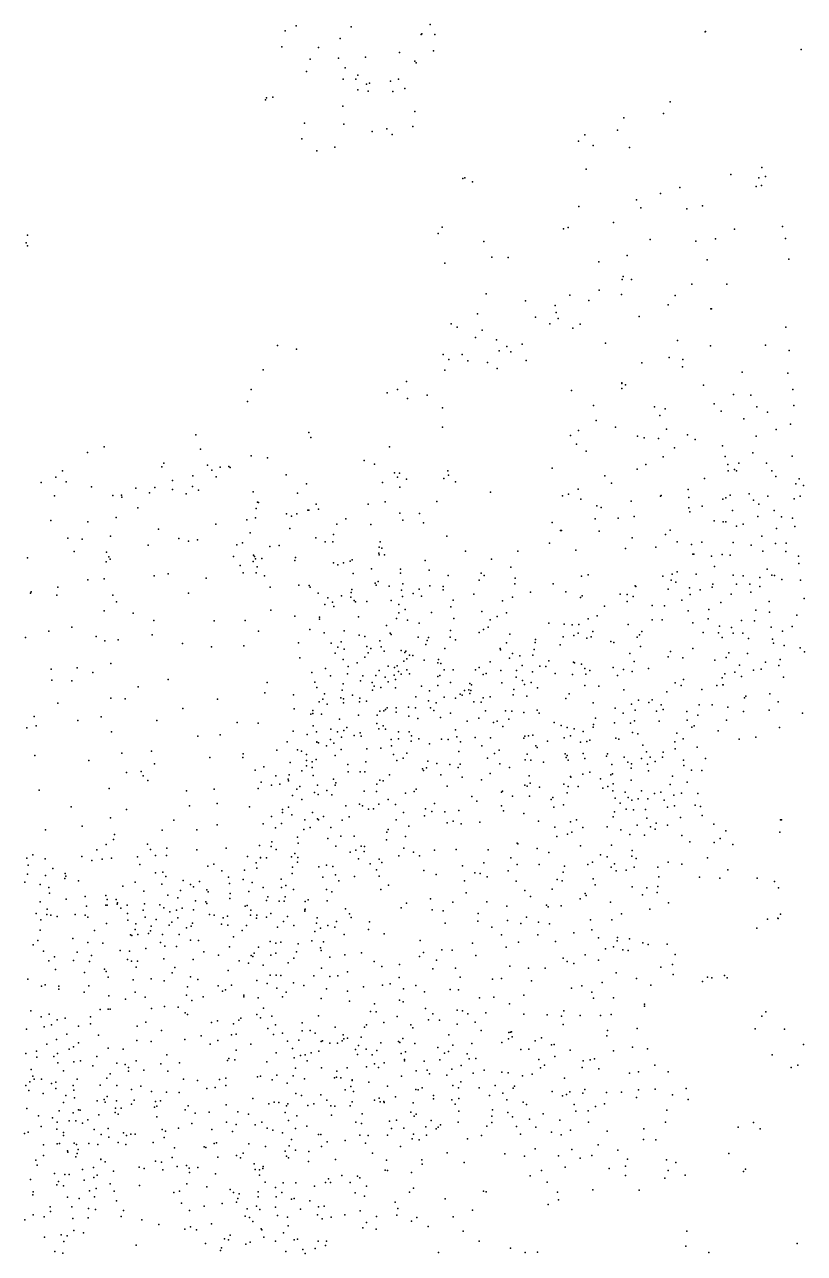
# Model space of a CAD drawing. Header units: millimetres. Extents: x -60275265 to 22802890, y -38578442 to 24337084.
# Drawn here: x 11843622 to 13804622, y 13787696 to 16874696 of the extents above; entities that cross this region are included whole.
import ezdxf

# ---------------------------------------------------------------- set-up
doc = ezdxf.new("R2010")
doc.units = ezdxf.units.MM
doc.header["$MEASUREMENT"] = 0
doc.layers.add('particles', color=7, linetype='Continuous', true_color=0x000000)

msp = doc.modelspace()

# ---------------------------------------------------------------- linework, layer by layer
at = {"layer": 'particles', "color": 93, "true_color": 0x67d435}
for p in [(12498622, 16858696), (12526622, 16871696), (12664622, 16868696), (12863622, 16874696), (13554622, 16856696), (13555622, 16857696), (12637622, 16839696), (12840622, 16849696), (12842622, 16851696), (12875622, 16849696), (12490622, 16818696), (12582622, 16816696), (12786622, 16804696), (12871622, 16808696), (13796622, 16811696), (12561622, 16787696), (12632622, 16790696), (12649622, 16765696), (12700622, 16792696), (12824622, 16782696), (12828622, 16778696), (12552622, 16756696), (12644622, 16737696), (12676622, 16737696), (12681622, 16747696), (12763622, 16732696), (12783622, 16737696), (12681622, 16710696), (12703622, 16724696), (12707622, 16707696), (12710622, 16727696), (12769622, 16706696), (12799622, 16713696), (12449622, 16685696), (12451622, 16690696), (12467622, 16692696), (13466622, 16680696), (12643622, 16669696), (12824622, 16656696), (13350622, 16640696), (13450622, 16651696), (12547622, 16626696), (12646622, 16624696), (12754622, 16612696), (12819622, 16618696), (13334622, 16609696), (12540622, 16587696), (12717622, 16605696), (12767622, 16598696), (13236622, 16581696), (13252622, 16597696), (12578622, 16557696), (12623622, 16566696), (13273622, 16570696), (13364622, 16565696), (13697622, 16515696), (12945622, 16487696), (12950622, 16489696), (13255622, 16511696), (13619622, 16497696), (13689622, 16489696), (13706622, 16492696), (12969622, 16479696), (13491622, 16465696), (13683622, 16467696), (13696622, 16470696), (13382622, 16434696), (13442622, 16450696), (13237622, 16417696), (13393622, 16414696), (13508622, 16411696), (13548622, 16419696), (12893622, 16365696), (13198622, 16361696), (13210622, 16364696), (13324622, 16377696), (13749622, 16367696), (11850622, 16345696), (12883622, 16349696), (13416622, 16334696), (13531622, 16330696), (13580622, 16336696), (13628622, 16360696), (13756622, 16337696), (11847622, 16326696), (11850622, 16318696), (12998622, 16329696), (12900622, 16275696), (13018622, 16290696), (13059622, 16289696), (13287622, 16278696), (13358622, 16294696), (13559622, 16283696), (13765622, 16285696), (13348622, 16241696), (13288622, 16207696), (13346622, 16234696), (13369622, 16234696), (13521622, 16222696), (13609622, 16222696), (13004622, 16198696), (13103622, 16180696), (13214622, 16194696), (13262622, 16181696), (13344622, 16196696), (13479622, 16193696), (12982622, 16147696), (13177622, 16168696), (13180622, 16151696), (13461622, 16170696), (13569622, 16160696), (13570622, 16160696), (12916622, 16122696), (12931622, 16114696), (13128622, 16139696), (13164622, 16122696), (13185622, 16136696), (13240622, 16121696), (13388622, 16141696), (13757622, 16114696), (12977622, 16088696), (12994622, 16106696), (13222622, 16111696), (12479622, 16068696), (12527622, 16059696), (13030622, 16082696), (13036622, 16054696), (13056622, 16065696), (13066622, 16052696), (13094622, 16071696), (13304622, 16074696), (13485622, 16080696), (13568622, 16067696), (13706622, 16069696), (13766622, 16055696), (12896622, 16045696), (12910622, 16033696), (12943622, 16045696), (12958622, 16029696), (13007622, 16025696), (13104622, 16030696), (13395622, 16024696), (13464622, 16038696), (13498622, 16033696), (12443622, 16007696), (12900622, 16006696), (13031622, 16010696), (13497622, 16014696), (13647622, 16001696), (13762622, 15998696), (12803622, 15977696), (13345622, 15974696), (13345622, 15972696), (13345622, 15960696), (13354622, 15969696), (13550622, 15968696), (12413622, 15957696), (12755622, 15949696), (12781622, 15957696), (12806622, 15935696), (12855622, 15943696), (13218622, 15955696), (13626622, 15945696), (13669622, 15943696), (13775622, 15957696), (12404622, 15927696), (12894622, 15911696), (13274622, 15917696), (13427622, 15914696), (13454622, 15909696), (13577622, 15921696), (13595622, 15903696), (13684622, 15914696), (13711622, 15900696), (13777622, 15917696), (13280622, 15879696), (13440622, 15892696), (13652622, 15884696), (13769622, 15870696), (12274622, 15843696), (12558622, 15849696), (12563622, 15837696), (12894622, 15863696), (13216622, 15842696), (13236622, 15854696), (13329622, 15863696), (13384622, 15840696), (13401622, 15836696), (13457622, 15858696), (13510622, 15843696), (13683622, 15840696), (13733622, 15857696), (12043622, 15813696), (12285622, 15807696), (12761622, 15813696), (13231622, 15820696), (13437622, 15834696), (13477622, 15811696), (13529622, 15832696), (13598622, 15816696), (12001622, 15799696), (12413622, 15791696), (12454622, 15786696), (12697622, 15779696), (13255622, 15802696), (13449622, 15788696), (13605622, 15789696), (13674622, 15798696), (13773622, 15790696), (11938622, 15753696), (12188622, 15763696), (12193622, 15772696), (12303622, 15767696), (12314622, 15755696), (12335622, 15762696), (12357622, 15764696), (12360622, 15761696), (12723622, 15770696), (12773622, 15748696), (12786622, 15747696), (12907622, 15753696), (13170622, 15760696), (13383622, 15757696), (13405622, 15769696), (13611622, 15769696), (13612622, 15753696), (13628622, 15756696), (13633622, 15753696), (13639622, 15772696), (13709622, 15772696), (13722622, 15753696), (11885622, 15724696), (11922622, 15737696), (11948622, 15725696), (12011622, 15713696), (12215622, 15729696), (12265622, 15714696), (12266622, 15740696), (12325622, 15738696), (12501622, 15743696), (12552622, 15720696), (12743622, 15724696), (12781622, 15737696), (12803622, 15732696), (12897622, 15734696), (12909622, 15742696), (12927622, 15725696), (13302622, 15740696), (13319622, 15722696), (13553622, 15734696), (13732622, 15739696), (13782622, 15720696), (13791622, 15733696), (13802622, 15716696), (11918622, 15690696), (12065622, 15691696), (12087622, 15692696), (12088622, 15687696), (12123622, 15709696), (12157622, 15698696), (12171622, 15711696), (12215622, 15706696), (12249622, 15695696), (12280622, 15704696), (12418622, 15700696), (12529622, 15697696), (12787622, 15712696), (13015622, 15699696), (13196622, 15690696), (13211622, 15694696), (13235622, 15707696), (13242622, 15682696), (13442622, 15689696), (13444622, 15691696), (13512622, 15706696), (13513622, 15686696), (13599622, 15682696), (13606622, 15685696), (13617622, 15692696), (13665622, 15695696), (13712622, 15689696), (13778622, 15683696), (13793622, 15689696), (12128622, 15660696), (12425622, 15658696), (12429622, 15674696), (12431622, 15673696), (12555622, 15654696), (12558622, 15654696), (12576622, 15669696), (12582622, 15657696), (12707622, 15669696), (12750622, 15675696), (12880622, 15676696), (13282622, 15665696), (13293622, 15661696), (13368622, 15677696), (13513622, 15660696), (13547622, 15664696), (13623622, 15653696), (13676622, 15679696), (13689622, 15669696), (13728622, 15653696), (11909622, 15628696), (12002622, 15625696), (12073622, 15636696), (12402622, 15630696), (12424622, 15635696), (12502622, 15645696), (12514622, 15639696), (12528622, 15645696), (12651622, 15632696), (12787622, 15647696), (12794622, 15629696), (12836622, 15646696), (12846622, 15622696), (13170622, 15623696), (13278622, 15632696), (13336622, 15634696), (13376622, 15638696), (13516622, 15650696), (13577622, 15627696), (13600622, 15625696), (13606622, 15625696), (13687622, 15638696), (13746622, 15637696), (13774622, 15634696), (12059622, 15589696), (12180622, 15606696), (12324622, 15619696), (12410622, 15597696), (12510622, 15608696), (12620622, 15593696), (12628622, 15619696), (12714622, 15618696), (12905622, 15589696), (13191622, 15603696), (13193622, 15603696), (13288622, 15601696), (13455622, 15593696), (13466622, 15604696), (13633622, 15614696), (13650622, 15619696), (13697622, 15589696), (13734622, 15608696), (13780622, 15613696), (11952622, 15584696), (11988622, 15581696), (12154622, 15566696), (12231622, 15583696), (12255622, 15576696), (12278622, 15580696), (12377622, 15567696), (12391622, 15572696), (12460622, 15563696), (12483622, 15565696), (12575622, 15585696), (12599622, 15575696), (12618622, 15575696), (12735622, 15561696), (12737622, 15575696), (12741622, 15559696), (13163622, 15571696), (13354622, 15558696), (13371622, 15585696), (13430622, 15561696), (13484622, 15575696), (13520622, 15568696), (13546622, 15574696), (13625622, 15573696), (13670622, 15566696), (13731622, 15570696), (13758622, 15571696), (11850622, 15534696), (11968622, 15550696), (12049622, 15549696), (12055622, 15537696), (12058622, 15531696), (12368622, 15538696), (12419622, 15541696), (12421622, 15538696), (12424622, 15532696), (12440622, 15533696), (12523622, 15528696), (12524622, 15535696), (12667622, 15529696), (12734622, 15546696), (12735622, 15542696), (12748622, 15542696), (12850622, 15528696), (12952622, 15551696), (13017622, 15531696), (13083622, 15551696), (13229622, 15554696), (13523622, 15544696), (13526622, 15544696), (13570622, 15539696), (13597622, 15543696), (13617622, 15541696), (13699622, 15551696), (13757622, 15550696), (13789622, 15539696), (12048622, 15524696), (12385622, 15515696), (12393622, 15497696), (12418622, 15525696), (12425622, 15497696), (12428622, 15512696), (12620622, 15522696), (12631622, 15517696), (12645622, 15522696), (12662622, 15526696), (12715622, 15507696), (12788622, 15506696), (12860622, 15503696), (13066622, 15511696), (13484622, 15499696), (13578622, 15513696), (13710622, 15506696), (13790622, 15520696), (12002622, 15479696), (12043622, 15482696), (12169622, 15489696), (12204622, 15494696), (12300622, 15483696), (12446622, 15489696), (12533622, 15466696), (12669622, 15495696), (12725622, 15471696), (12727622, 15466696), (12732622, 15475696), (12788622, 15496696), (12794622, 15469696), (12908622, 15490696), (12986622, 15478696), (12991622, 15496696), (12999622, 15490696), (13076622, 15469696), (13077622, 15483696), (13172622, 15469696), (13243622, 15488696), (13260622, 15492696), (13448622, 15488696), (13469622, 15478696), (13471622, 15493696), (13481622, 15473696), (13532622, 15493696), (13574622, 15468696), (13625622, 15491696), (13633622, 15468696), (13650622, 15489696), (13667622, 15468696), (13692622, 15485696), (13722622, 15491696), (13729622, 15490696), (13747622, 15480696), (13794622, 15478696), (11858622, 15446696), (11860622, 15449696), (11924622, 15441696), (11927622, 15461696), (12065622, 15441696), (12255622, 15446696), (12461622, 15461696), (12559622, 15465696), (12561622, 15461696), (12581622, 15446696), (12640622, 15439696), (12663622, 15436696), (12664622, 15447696), (12666622, 15455696), (12760622, 15463696), (12791622, 15453696), (12793622, 15437696), (12820622, 15445696), (12835622, 15456696), (12841622, 15438696), (12862622, 15464696), (12896622, 15462696), (12896622, 15454696), (12973622, 15443696), (13070622, 15436696), (13115622, 15448696), (13204622, 15449696), (13241622, 15435696), (13245622, 15439696), (13341622, 15443696), (13358622, 15442696), (13373622, 15437696), (13378622, 15464696), (13380622, 15462696), (13461622, 15456696), (13515622, 15459696), (13517622, 15442696), (13542622, 15454696), (13572622, 15461696), (13620622, 15443696), (13669622, 15448696), (13692622, 15462696), (12074622, 15424696), (12598622, 15417696), (12606622, 15434696), (12617622, 15423696), (12621622, 15412696), (12672622, 15427696), (12675622, 15424696), (12704622, 15425696), (12765622, 15427696), (12784622, 15417696), (12800622, 15405696), (12915622, 15411696), (12921622, 15428696), (13045622, 15426696), (13301622, 15413696), (13358622, 15425696), (13421622, 15415696), (13452622, 15414696), (13496622, 15428696), (13564622, 15405696), (13594622, 15422696), (13715622, 15425696), (13803622, 15432696), (12043622, 15401696), (12116622, 15395696), (12168622, 15377696), (12320622, 15376696), (12398622, 15377696), (12462622, 15403696), (12523622, 15388696), (12585622, 15385696), (12585622, 15380696), (12683622, 15386696), (12778622, 15382696), (12784622, 15396696), (12806622, 15378696), (12866622, 15397696), (12922622, 15382696), (12993622, 15400696), (13014622, 15379696), (13031622, 15387696), (13055622, 15396696), (13260622, 15381696), (13283622, 15389696), (13421622, 15379696), (13446622, 15379696), (13512622, 15401696), (13562622, 15381696), (13646622, 15377696), (13678622, 15376696), (13682622, 15403696), (13716622, 15398696), (13785622, 15390696), (11904622, 15350696), (11962622, 15360696), (12431622, 15350696), (12560622, 15354696), (12596622, 15346696), (12647622, 15351696), (12753622, 15364696), (12762622, 15345696), (12765622, 15342696), (12835622, 15370696), (12914622, 15352696), (12986622, 15347696), (12997622, 15354696), (13009622, 15360696), (13063622, 15343696), (13161622, 15370696), (13200622, 15368696), (13220622, 15366696), (13235622, 15345696), (13237622, 15367696), (13272622, 15349696), (13361622, 15367696), (13395622, 15349696), (13523622, 15371696), (13549622, 15347696), (13588622, 15346696), (13590622, 15363696), (13621622, 15359696), (13625622, 15345696), (13649622, 15345696), (13720622, 15360696), (13749622, 15350696), (13773622, 15362696), (11845622, 15334696), (12023622, 15337696), (12045622, 15326696), (12078622, 15328696), (12164622, 15341696), (12240622, 15319696), (12313622, 15311696), (12394622, 15313696), (12532622, 15321696), (12614622, 15320696), (12639622, 15323696), (12684622, 15340696), (12699622, 15337696), (12704622, 15312696), (12736622, 15326696), (12740622, 15311696), (12833622, 15335696), (12852622, 15317696), (12855622, 15327696), (12859622, 15334696), (12913622, 15335696), (12927622, 15328696), (13055622, 15321696), (13127622, 15322696), (13128622, 15329696), (13190622, 15316696), (13197622, 15336696), (13224622, 15339696), (13257622, 15333696), (13268622, 15336696), (13317622, 15324696), (13325622, 15322696), (13383622, 15335696), (13389622, 15341696), (13392622, 15312696), (13597622, 15334696), (13663622, 15332696), (13724622, 15330696), (13726622, 15320696), (13753622, 15314696), (12535622, 15283696), (12624622, 15295696), (12631622, 15310696), (12647622, 15305696), (12699622, 15285696), (12707622, 15296696), (12714622, 15307696), (12747622, 15300696), (12790622, 15302696), (12799622, 15297696), (12802622, 15300696), (12804622, 15281696), (12811622, 15290696), (12819622, 15289696), (12900622, 15307696), (13039622, 15307696), (13040622, 15303696), (13062622, 15282696), (13070622, 15294696), (13088622, 15288696), (13121622, 15290696), (13124622, 15304696), (13365622, 15294696), (13461622, 15286696), (13467622, 15299696), (13498622, 15283696), (13523622, 15307696), (13607622, 15284696), (13614622, 15296696), (13661622, 15294696), (13793622, 15308696), (13804622, 15298696), (11910622, 15255696), (11975622, 15258696), (12060622, 15269696), (12600622, 15256696), (12644622, 15279696), (12657622, 15261696), (12679622, 15271696), (12735622, 15251696), (12757622, 15262696), (12773622, 15259696), (12780622, 15263696), (12797622, 15275696), (12804622, 15253696), (12848622, 15277696), (12882622, 15271696), (12884622, 15279696), (12890622, 15269696), (12898622, 15253696), (12921622, 15253696), (12977622, 15253696), (12986622, 15259696), (13014622, 15273696), (13041622, 15251696), (13080622, 15251696), (13094622, 15264696), (13139622, 15262696), (13154622, 15261696), (13161622, 15276696), (13223622, 15272696), (13226622, 15271696), (13243622, 15267696), (13252622, 15256696), (13264622, 15251696), (13323622, 15259696), (13349622, 15254696), (13376622, 15274696), (13412622, 15256696), (13579622, 15277696), (13641622, 15265696), (13676622, 15252696), (13695622, 15255696), (13706622, 15272696), (13740622, 15264696), (13743622, 15279696), (11912622, 15227696), (11962622, 15225696), (12015622, 15246696), (12204622, 15229696), (12453622, 15221696), (12565622, 15246696), (12573622, 15222696), (12612622, 15238696), (12655622, 15243696), (12688622, 15225696), (12694622, 15238696), (12717622, 15221696), (12726622, 15239696), (12750622, 15235696), (12757622, 15223696), (12772622, 15240696), (12776622, 15229696), (12783622, 15249696), (12790622, 15242696), (12811622, 15243696), (12882622, 15236696), (12887622, 15239696), (12914622, 15221696), (12963622, 15219696), (12996622, 15241696), (13004622, 15244696), (13043622, 15220696), (13043622, 15220696), (13079622, 15235696), (13095622, 15226696), (13117622, 15221696), (13120622, 15248696), (13177622, 15244696), (13221622, 15241696), (13254622, 15242696), (13334622, 15239696), (13371622, 15249696), (13479622, 15220696), (13500622, 15229696), (13597622, 15233696), (13604622, 15243696), (13629622, 15247696), (13646622, 15236696), (13751622, 15235696), (12129622, 15210696), (12447622, 15195696), (12519622, 15190696), (12578622, 15209696), (12597622, 15193696), (12642622, 15202696), (12644622, 15218696), (12668622, 15189696), (12718622, 15202696), (12722622, 15212696), (12739622, 15209696), (12776622, 15208696), (12841622, 15212696), (12861622, 15200696), (12882622, 15214696), (12938622, 15192696), (12943622, 15189696), (12949622, 15201696), (12960622, 15203696), (12963622, 15194696), (12965622, 15201696), (12967622, 15215696), (13072622, 15190696), (13073622, 15204696), (13100622, 15216696), (13133622, 15208696), (13212622, 15193696), (13252622, 15214696), (13287622, 15212696), (13350622, 15203696), (13458622, 15198696), (13494622, 15214696), (13546622, 15204696), (13584622, 15214696), (13599622, 15215696), (13600622, 15215696), (13717622, 15193696), (11927622, 15169696), (12060622, 15182696), (12096622, 15180696), (12328622, 15179696), (12584622, 15173696), (12593622, 15179696), (12604622, 15167696), (12638622, 15183696), (12645622, 15180696), (12645622, 15170696), (12685622, 15173696), (12686622, 15182696), (12703622, 15174696), (12755622, 15158696), (12777622, 15158696), (12808622, 15159696), (12826622, 15158696), (12827622, 15185696), (12859622, 15175696), (12864622, 15158696), (12878622, 15170696), (12898622, 15184696), (12927622, 15182696), (12973622, 15173696), (12991622, 15172696), (12996622, 15183696), (13014622, 15185696), (13106622, 15187696), (13204622, 15181696), (13273622, 15170696), (13328622, 15157696), (13369622, 15167696), (13387622, 15177696), (13413622, 15171696), (13421622, 15178696), (13444622, 15165696), (13539622, 15165696), (13572622, 15165696), (13611622, 15159696), (13653622, 15183696), (13657622, 15187696), (13738622, 15173696), (11867622, 15136696), (11977622, 15126696), (12036622, 15135696), (12176622, 15126696), (12241622, 15156696), (12521622, 15155696), (12563622, 15142696), (12568622, 15151696), (12568622, 15143696), (12590622, 15142696), (12635622, 15129696), (12683622, 15139696), (12730622, 15139696), (12736622, 15149696), (12746622, 15150696), (12751622, 15153696), (12777622, 15147696), (12809622, 15137696), (12832622, 15131696), (12872622, 15151696), (12889622, 15133696), (12914622, 15144696), (12985622, 15132696), (13002622, 15150696), (13052622, 15150696), (13061622, 15129696), (13068622, 15149696), (13098622, 15146696), (13132622, 15152696), (13137622, 15144696), (13279622, 15132696), (13348622, 15144696), (13378622, 15152696), (13432622, 15149696), (13449622, 15153696), (13508622, 15148696), (13509622, 15127696), (13536622, 15139696), (13608622, 15127696), (13651622, 15148696), (13715622, 15152696), (13799622, 15144696), (11849622, 15107696), (11872622, 15112696), (12062622, 15097696), (12378622, 15121696), (12430622, 15119696), (12518622, 15099696), (12569622, 15112696), (12577622, 15097696), (12613622, 15104696), (12630622, 15097696), (12646622, 15101696), (12653622, 15108696), (12687622, 15095696), (12729622, 15118696), (12734622, 15105696), (12745622, 15112696), (12751622, 15104696), (12783622, 15097696), (12810622, 15097696), (12927622, 15102696), (12956622, 15124696), (13022622, 15121696), (13031622, 15124696), (13046622, 15111696), (13175622, 15121696), (13192622, 15113696), (13207622, 15108696), (13225622, 15105696), (13248622, 15098696), (13273622, 15109696), (13274622, 15116696), (13326622, 15120696), (13367622, 15119696), (13372622, 15096696), (13377622, 15125696), (13439622, 15124696), (13521622, 15109696), (13527622, 15112696), (13587622, 15100696), (13741622, 15108696), (12279622, 15086696), (12335622, 15090696), (12503622, 15072696), (12554622, 15091696), (12578622, 15072696), (12578622, 15071696), (12582622, 15070696), (12612622, 15078696), (12621622, 15069696), (12640622, 15084696), (12672622, 15088696), (12689622, 15086696), (12765622, 15078696), (12783622, 15080696), (12815622, 15074696), (12816622, 15087696), (12834622, 15080696), (12861622, 15067696), (12891622, 15079696), (12908622, 15078696), (12930622, 15085696), (12939622, 15072696), (12976622, 15083696), (13015622, 15082696), (13098622, 15081696), (13101622, 15086696), (13110622, 15087696), (13121622, 15089696), (13158622, 15074696), (13200622, 15082696), (13216622, 15087696), (13241622, 15071696), (13257622, 15073696), (13264622, 15076696), (13330622, 15081696), (13337622, 15079696), (13385622, 15092696), (13398622, 15064696), (13478622, 15072696), (13483622, 15094696), (13499622, 15080696), (13640622, 15079696), (13682622, 15084696), (11869622, 15038696), (12088622, 15044696), (12162622, 15049696), (12309622, 15033696), (12392622, 15033696), (12393622, 15042696), (12477622, 15051696), (12529622, 15052696), (12539622, 15049696), (12552622, 15040696), (12602622, 15062696), (12624622, 15038696), (12639622, 15053696), (12704622, 15055696), (12739622, 15056696), (12766622, 15062696), (12771622, 15040696), (12804622, 15044696), (12935622, 15048696), (12993622, 15062696), (13025622, 15043696), (13036622, 15051696), (13107622, 15041696), (13129622, 15062696), (13132622, 15058696), (13202622, 15042696), (13205622, 15033696), (13207622, 15038696), (13248622, 15043696), (13306622, 15036696), (13309622, 15042696), (13351622, 15034696), (13407622, 15047696), (13416622, 15034696), (13447622, 15034696), (13449622, 15046696), (13479622, 15055696), (13534622, 15059696), (12005622, 15025696), (12170622, 15017696), (12445622, 15009696), (12511622, 15020696), (12552622, 15025696), (12552622, 15012696), (12566622, 15022696), (12566622, 15008696), (12576622, 15028696), (12656622, 15015696), (12701622, 15022696), (12779622, 15025696), (12795622, 15031696), (12844622, 15004696), (12854622, 15007696), (12857622, 15024696), (12880622, 15018696), (12912622, 15015696), (12933622, 15008696), (12938622, 15016696), (13007622, 15031696), (13038622, 15017696), (13062622, 15008696), (13102622, 15027696), (13116622, 15026696), (13148622, 15021696), (13210622, 15026696), (13252622, 15030696), (13320622, 15015696), (13360622, 15021696), (13368622, 15006696), (13369622, 15017696), (13394622, 15030696), (13409622, 15016696), (13429622, 15023696), (13500622, 15026696), (13501622, 15013696), (13555622, 15030696), (12099622, 14995696), (12136622, 14998696), (12141622, 14987696), (12153622, 14975696), (12423622, 15001696), (12475622, 14987696), (12506622, 14978696), (12507622, 14974696), (12508622, 14989696), (12540622, 14999696), (12569622, 14988696), (12620622, 14978696), (12657622, 14997696), (12687622, 14997696), (12699622, 14997696), (12736622, 14976696), (12745622, 14974696), (12761622, 14989696), (12846622, 15000696), (12890622, 14989696), (12943622, 14983696), (12992622, 14977696), (13014622, 14993696), (13112622, 14987696), (13216622, 14985696), (13217622, 14983696), (13247622, 14991696), (13264622, 14996696), (13291622, 14979696), (13317622, 14989696), (13321622, 14992696), (13368622, 14976696), (13412622, 14999696), (13472622, 14986696), (13520622, 15001696), (13546622, 15000696), (11880622, 14951696), (12056622, 14955696), (12250622, 14949696), (12320622, 14953696), (12430622, 14955696), (12438622, 14971696), (12464622, 14963696), (12485622, 14966696), (12528622, 14953696), (12535622, 14960696), (12572622, 14945696), (12580622, 14963696), (12603622, 14950696), (12624622, 14963696), (12626622, 14969696), (12697622, 14948696), (12728622, 14947696), (12729622, 14966696), (12801622, 14943696), (12823622, 14947696), (12828622, 14953696), (12906622, 14961696), (13042622, 14946696), (13045622, 14948696), (13101622, 14963696), (13107622, 14961696), (13114622, 14968696), (13138622, 14958696), (13199622, 14966696), (13207622, 14944696), (13210622, 14960696), (13235622, 14960696), (13297622, 14956696), (13310622, 14960696), (13322622, 14949696), (13323622, 14967696), (13353622, 14946696), (13394622, 14949696), (13427622, 14942696), (13443622, 14946696), (13466622, 14965696), (13495622, 14943696), (13509622, 14971696), (13536622, 14942696), (12258622, 14911696), (12327622, 14917696), (12517622, 14937696), (12540622, 14927696), (12581622, 14940696), (12616622, 14939696), (12651622, 14911696), (12685622, 14916696), (12693622, 14911696), (12734622, 14916696), (12757622, 14927696), (12776622, 14915696), (12874622, 14917696), (12968622, 14935696), (12980622, 14923696), (13042622, 14911696), (13070622, 14936696), (13113622, 14936696), (13167622, 14927696), (13171622, 14932696), (13198622, 14914696), (13328622, 14931696), (13341622, 14918696), (13361622, 14932696), (13370622, 14926696), (13386622, 14929696), (13410622, 14929696), (13451622, 14926696), (13476622, 14938696), (13477622, 14911696), (13529622, 14913696), (13543622, 14910696), (11960622, 14909696), (12059622, 14881696), (12099622, 14902696), (12409622, 14909696), (12464622, 14885696), (12492622, 14902696), (12492622, 14895696), (12507622, 14908696), (12515622, 14889696), (12567622, 14895696), (12580622, 14879696), (12595622, 14885696), (12659622, 14884696), (12708622, 14903696), (12720622, 14904696), (12796622, 14895696), (12849622, 14886696), (12851622, 14904696), (12867622, 14897696), (12900622, 14896696), (12935622, 14900696), (13047622, 14899696), (13098622, 14892696), (13174622, 14908696), (13323622, 14884696), (13326622, 14896696), (13356622, 14903696), (13374622, 14901696), (13404622, 14902696), (13408622, 14880696), (13460622, 14908696), (13492622, 14882696), (13547622, 14887696), (11896622, 14851696), (11988622, 14860696), (12189622, 14850696), (12218622, 14875696), (12276622, 14851696), (12327622, 14864696), (12443622, 14866696), (12474622, 14856696), (12489622, 14867696), (12545622, 14852696), (12548622, 14876696), (12561622, 14857696), (12582622, 14876696), (12613622, 14857696), (12642622, 14875696), (12757622, 14852696), (12777622, 14876696), (12809622, 14860696), (12906622, 14869696), (12921622, 14873696), (12941622, 14866696), (12988622, 14870696), (13135622, 14873696), (13176622, 14858696), (13216622, 14871696), (13231622, 14876696), (13247622, 14857696), (13308622, 14859696), (13342622, 14851696), (13383622, 14863696), (13417622, 14859696), (13429622, 14853696), (13431622, 14868696), (13460622, 14863696), (13576622, 14865696), (13606622, 14849696), (13744622, 14876696), (13746622, 14876696), (12067622, 14827696), (12069622, 14839696), (12465622, 14821696), (12529622, 14833696), (12531622, 14818696), (12606622, 14829696), (12638622, 14835696), (12672622, 14835696), (12753622, 14826696), (12754622, 14845696), (12801622, 14834696), (13082622, 14818696), (13181622, 14834696), (13208622, 14840696), (13219622, 14845696), (13365622, 14839696), (13402622, 14838696), (13496622, 14837696), (13516622, 14821696), (13577622, 14819696), (13592622, 14829696), (13742622, 14845696), (11864622, 14788696), (12025622, 14801696), (12048622, 14814696), (12152622, 14815696), (12160622, 14802696), (12172622, 14787696), (12200622, 14787696), (12201622, 14805696), (12276622, 14801696), (12350622, 14805696), (12434622, 14812696), (12463622, 14809696), (12476622, 14802696), (12523622, 14792696), (12626622, 14810696), (12662622, 14795696), (12676622, 14800696), (12689622, 14810696), (12697622, 14797696), (12698622, 14809696), (12797622, 14805696), (12821622, 14795696), (12874622, 14800696), (12928622, 14802696), (13009622, 14801696), (13083622, 14816696), (13132622, 14804696), (13161622, 14794696), (13241622, 14811696), (13291622, 14788696), (13319622, 14813696), (13371622, 14799696), (13624622, 14814696), (11849622, 14780696), (11852622, 14762696), (11895622, 14778696), (11987622, 14784696), (12012622, 14774696), (12038622, 14777696), (12062622, 14780696), (12127622, 14783696), (12133622, 14764696), (12304622, 14760696), (12319622, 14765696), (12404622, 14784696), (12425622, 14768696), (12436622, 14782696), (12436622, 14781696), (12451622, 14781696), (12514622, 14783696), (12517622, 14757696), (12529622, 14770696), (12530622, 14782696), (12583622, 14758696), (12602622, 14762696), (12618622, 14759696), (12683622, 14778696), (12712622, 14766696), (12735622, 14777696), (12741622, 14769696), (12784622, 14786696), (12836622, 14786696), (12944622, 14761696), (12998622, 14768696), (13066622, 14781696), (13082622, 14764696), (13137622, 14764696), (13201622, 14760696), (13259622, 14764696), (13271622, 14770696), (13308622, 14783696), (13318622, 14757696), (13326622, 14766696), (13370622, 14785696), (13376622, 14757696), (13381622, 14779696), (13435622, 14757696), (13461622, 14770696), (13496622, 14765696), (13560622, 14781696), (11850622, 14740696), (11896622, 14736696), (11914622, 14754696), (11944622, 14729696), (11945622, 14741696), (11947622, 14735696), (12172622, 14743696), (12191622, 14745696), (12198622, 14734696), (12339622, 14748696), (12356622, 14732696), (12393622, 14726696), (12396622, 14750696), (12427622, 14755696), (12488622, 14727696), (12516622, 14741696), (12593622, 14732696), (12625622, 14738696), (12673622, 14734696), (12728622, 14751696), (12735622, 14735696), (12847622, 14749696), (12878622, 14739696), (12975622, 14743696), (12989622, 14741696), (13006622, 14733696), (13059622, 14748696), (13182622, 14726696), (13197622, 14745696), (13273622, 14728696), (13331622, 14748696), (13356622, 14750696), (13438622, 14733696), (13540622, 14732696), (13591622, 14730696), (13611622, 14751696), (13685622, 14730696), (11844622, 14720696), (11882622, 14714696), (11904622, 14706696), (11979622, 14723696), (12090622, 14710696), (12121622, 14720696), (12143622, 14697696), (12188622, 14715696), (12235622, 14699696), (12242622, 14724696), (12260622, 14714696), (12268622, 14708696), (12283622, 14721696), (12301622, 14700696), (12305622, 14695696), (12358622, 14716696), (12407622, 14696696), (12415622, 14719696), (12443622, 14706696), (12489622, 14706696), (12500622, 14711696), (12519622, 14701696), (12602622, 14701696), (12616622, 14695696), (12633622, 14723696), (12739622, 14701696), (12758622, 14712696), (12949622, 14723696), (13079622, 14722696), (13101622, 14699696), (13170622, 14702696), (13195622, 14723696), (13278622, 14713696), (13371622, 14708696), (13408622, 14705696), (13434622, 14694696), (13435622, 14709696), (13729622, 14721696), (13739622, 14705696), (11882622, 14670696), (11906622, 14692696), (11948622, 14677696), (11995622, 14684696), (12047622, 14686696), (12051622, 14676696), (12073622, 14676696), (12076622, 14664696), (12077622, 14668696), (12145622, 14665696), (12183622, 14663696), (12203622, 14687696), (12228622, 14680696), (12273622, 14673696), (12299622, 14670696), (12301622, 14666696), (12359622, 14679696), (12360622, 14691696), (12451622, 14674696), (12455622, 14683696), (12483622, 14672696), (12496622, 14672696), (12498622, 14683696), (12549622, 14671696), (12556622, 14675696), (12604622, 14673696), (12803622, 14667696), (12864622, 14678696), (12920622, 14669696), (12953622, 14693696), (13005622, 14670696), (13115622, 14684696), (13240622, 14678696), (13253622, 14691696), (13255622, 14686696), (13316622, 14669696), (13397622, 14688696), (13462622, 14668696), (11872622, 14641696), (11899622, 14638696), (11900622, 14652696), (11909622, 14637696), (11925622, 14633696), (11970622, 14638696), (11995622, 14637696), (11999622, 14659696), (12002622, 14632696), (12047622, 14662696), (12051622, 14662696), (12085622, 14654696), (12101622, 14662696), (12102622, 14641696), (12141622, 14649696), (12146622, 14632696), (12193622, 14655696), (12208622, 14645696), (12225622, 14649696), (12239622, 14654696), (12268622, 14650696), (12308622, 14638696), (12320622, 14637696), (12353622, 14634696), (12398622, 14659696), (12403622, 14661696), (12411622, 14637696), (12412622, 14649696), (12427622, 14637696), (12451622, 14632696), (12462622, 14641696), (12504622, 14633696), (12548622, 14650696), (12548622, 14647696), (12549622, 14652696), (12650622, 14653696), (12660622, 14640696), (12790622, 14655696), (12868622, 14650696), (12896622, 14648696), (12984622, 14641696), (13056622, 14659696), (13105622, 14632696), (13155622, 14662696), (13160622, 14658696), (13192622, 14660696), (13344622, 14640696), (13415622, 14652696), (13744622, 14639696), (11884622, 14625696), (12049622, 14616696), (12103622, 14624696), (12121622, 14601696), (12123622, 14615696), (12161622, 14609696), (12174622, 14626696), (12207622, 14612696), (12213622, 14619696), (12228622, 14630696), (12250622, 14605696), (12262622, 14609696), (12265622, 14617696), (12338622, 14614696), (12342622, 14630696), (12354622, 14612696), (12401622, 14611696), (12426622, 14629696), (12479622, 14607696), (12494622, 14621696), (12520622, 14611696), (12577622, 14617696), (12579622, 14630696), (12587622, 14604696), (12606622, 14611696), (12623622, 14607696), (12627622, 14621696), (12664622, 14631696), (12708622, 14601696), (12710622, 14620696), (12901622, 14617696), (12983622, 14622696), (13018622, 14607696), (13057622, 14623696), (13091622, 14616696), (13135622, 14619696), (13163622, 14615696), (13266622, 14625696), (13320622, 14625696), (13684622, 14604696), (13711622, 14627696), (13737622, 14629696), (13738622, 14628696), (11876622, 14573696), (11882622, 14599696), (11964622, 14578696), (12019622, 14598696), (12109622, 14587696), (12113622, 14586696), (12128622, 14588696), (12155622, 14591696), (12160622, 14597696), (12190622, 14588696), (12232622, 14588696), (12260622, 14574696), (12280622, 14573696), (12368622, 14582696), (12390622, 14598696), (12461622, 14571696), (12565622, 14572696), (12573622, 14596696), (12595622, 14570696), (12647622, 14588696), (12747622, 14590696), (12838622, 14573696), (13042622, 14587696), (13134622, 14587696), (13178622, 14571696), (13224622, 14592696), (13269622, 14600696), (13286622, 14580696), (13333622, 14572696), (13334622, 14581696), (13364622, 14577696), (11865622, 14562696), (11891622, 14546696), (11975622, 14544696), (12002622, 14568696), (12040622, 14566696), (12083622, 14548696), (12107622, 14546696), (12148622, 14553696), (12185622, 14568696), (12196622, 14559696), (12225622, 14558696), (12294622, 14545696), (12358622, 14557696), (12420622, 14541696), (12431622, 14556696), (12475622, 14566696), (12475622, 14541696), (12487622, 14569696), (12527622, 14545696), (12531622, 14565696), (12587622, 14555696), (12589622, 14548696), (12690622, 14542696), (12846622, 14543696), (12892622, 14550696), (12918622, 14549696), (12969622, 14566696), (13054622, 14556696), (13085622, 14569696), (13304622, 14552696), (13324622, 14557696), (13347622, 14550696), (13361622, 14548696), (13398622, 14567696), (13411622, 14563696), (13459622, 14564696), (11904622, 14522696), (11918622, 14532696), (11966622, 14523696), (12006622, 14520696), (12011622, 14535696), (12102622, 14525696), (12112622, 14521696), (12127622, 14521696), (12193622, 14527696), (12267622, 14525696), (12331622, 14536696), (12383622, 14522696), (12406622, 14516696), (12413622, 14535696), (12417622, 14533696), (12443622, 14511696), (12462622, 14536696), (12506622, 14517696), (12520622, 14529696), (12611622, 14531696), (12648622, 14537696), (12722622, 14520696), (12786622, 14513696), (12836622, 14533696), (12879622, 14524696), (12978622, 14535696), (13063622, 14509696), (13197622, 14529696), (13207622, 14520696), (13224622, 14515696), (13253622, 14537696), (13286622, 14524696), (13472622, 14513696), (13479622, 14538696), (11921622, 14500696), (11994622, 14493696), (12044622, 14501696), (12048622, 14495696), (12053622, 14481696), (12124622, 14506696), (12214622, 14492696), (12221622, 14505696), (12260622, 14482696), (12355622, 14498696), (12461622, 14486696), (12476622, 14486696), (12487622, 14485696), (12570622, 14484696), (12590622, 14504696), (12611622, 14483696), (12631622, 14484696), (12655622, 14494696), (12741622, 14508696), (12785622, 14480696), (12870622, 14502696), (12927622, 14504696), (12938622, 14481696), (13042622, 14478696), (13110622, 14504696), (13152622, 14504696), (13331622, 14492696), (13382622, 14478696), (13443622, 14506696), (13474622, 14488696), (13560622, 14481696), (13571622, 14479696), (13603622, 14485696), (13610622, 14479696), (11851622, 14476696), (11886622, 14458696), (11895622, 14462696), (11929622, 14458696), (11929622, 14451696), (12005622, 14459696), (12116622, 14474696), (12161622, 14477696), (12194622, 14472696), (12253622, 14457696), (12279622, 14475696), (12330622, 14459696), (12348622, 14449696), (12363622, 14461696), (12427622, 14473696), (12453622, 14465696), (12477622, 14453696), (12519622, 14467696), (12545622, 14460696), (12602622, 14452696), (12695622, 14457696), (12743622, 14461696), (12762622, 14464696), (12796622, 14452696), (12827622, 14460696), (12913622, 14450696), (12934622, 14449696), (13020622, 14476696), (13118622, 14472696), (13218622, 14453696), (13244622, 14459696), (13295622, 14468696), (13418622, 14461696), (13548622, 14470696), (11993622, 14443696), (12055622, 14434696), (12097622, 14426696), (12121622, 14443696), (12146622, 14431696), (12250622, 14436696), (12264622, 14422696), (12292622, 14432696), (12341622, 14446696), (12394622, 14436696), (12394622, 14432696), (12430622, 14429696), (12492622, 14432696), (12501622, 14443696), (12589622, 14427696), (12655622, 14446696), (12660622, 14421696), (12786622, 14423696), (12795622, 14419696), (12849622, 14444696), (12987622, 14429696), (13023622, 14431696), (13098622, 14436696), (13269622, 14443696), (13274622, 14428696), (13324622, 14429696), (11859622, 14396696), (11905622, 14388696), (12033622, 14400696), (12053622, 14401696), (12058622, 14401696), (12162622, 14402696), (12195622, 14407696), (12229622, 14406696), (12247622, 14391696), (12253622, 14387696), (12427622, 14387696), (12444622, 14403696), (12713622, 14395696), (12723622, 14414696), (12727622, 14394696), (12851622, 14402696), (12870622, 14389696), (12931622, 14398696), (12944622, 14396696), (12958622, 14389696), (13003622, 14391696), (13062622, 14414696), (13098622, 14388696), (13157622, 14386696), (13199622, 14396696), (13240622, 14385696), (13291622, 14385696), (13318622, 14387696), (13402622, 14413696), (13402622, 14408696), (13707622, 14394696), (11885622, 14381696), (11892622, 14356696), (11911622, 14361696), (11925622, 14374696), (11945622, 14378696), (11979622, 14358696), (12009622, 14381696), (12009622, 14364696), (12126622, 14358696), (12148622, 14368696), (12313622, 14367696), (12328622, 14371696), (12368622, 14364696), (12382622, 14373696), (12387622, 14378696), (12436622, 14379696), (12465622, 14383696), (12474622, 14361696), (12541622, 14366696), (12582622, 14384696), (12624622, 14355696), (12698622, 14355696), (12703622, 14361696), (12746622, 14367696), (12780622, 14382696), (12814622, 14361696), (12819622, 14354696), (12859622, 14374696), (12886622, 14373696), (12931622, 14363696), (12976622, 14368696), (13193622, 14383696), (13197622, 14362696), (13697622, 14383696), (11848622, 14350696), (11923622, 14324696), (11949622, 14338696), (12029622, 14335696), (12187622, 14347696), (12246622, 14324696), (12287622, 14334696), (12363622, 14336696), (12375622, 14338696), (12455622, 14352696), (12469622, 14337696), (12492622, 14340696), (12533622, 14323696), (12541622, 14346696), (12561622, 14347696), (12574622, 14340696), (12644622, 14336696), (12646622, 14326696), (12655622, 14328696), (12689622, 14330696), (12794622, 14327696), (12910622, 14336696), (12991622, 14347696), (13060622, 14326696), (13061622, 14342696), (13065622, 14343696), (13067622, 14344696), (13069622, 14331696), (13143622, 14329696), (13307622, 14334696), (13309622, 14347696), (13383622, 14352696), (13680622, 14351696), (13754622, 14350696), (11873622, 14295696), (11899622, 14313696), (11955622, 14300696), (11966622, 14306696), (11979622, 14316696), (12053622, 14303696), (12091622, 14300696), (12125622, 14322696), (12161622, 14319696), (12310622, 14313696), (12329622, 14322696), (12375622, 14298696), (12412622, 14313696), (12504622, 14320696), (12517622, 14302696), (12583622, 14295696), (12589622, 14319696), (12592622, 14321696), (12611622, 14315696), (12630622, 14315696), (12642622, 14321696), (12675622, 14299696), (12683622, 14309696), (12702622, 14300696), (12729622, 14297696), (12739622, 14316696), (12783622, 14319696), (12787622, 14317696), (12801622, 14293696), (12824622, 14314696), (12882622, 14304696), (12909622, 14294696), (12920622, 14310696), (12968622, 14314696), (13043622, 14317696), (13091622, 14299696), (13111622, 14300696), (13127622, 14321696), (13168622, 14311696), (13175622, 14312696), (13215622, 14298696), (13324622, 14296696), (13372622, 14305696), (13409622, 14301696), (13802622, 14312696), (11846622, 14289696), (11874622, 14280696), (11917622, 14282696), (11926622, 14289696), (11927622, 14266696), (11967622, 14268696), (11984622, 14271696), (12025622, 14282696), (12075622, 14265696), (12096622, 14262696), (12124622, 14271696), (12186622, 14263696), (12201622, 14286696), (12233622, 14266696), (12353622, 14272696), (12357622, 14277696), (12372622, 14273696), (12452622, 14268696), (12476622, 14291696), (12521622, 14278696), (12537622, 14284696), (12549622, 14286696), (12554622, 14271696), (12564622, 14291696), (12680622, 14287696), (12717622, 14286696), (12723622, 14263696), (12747622, 14266696), (12790622, 14289696), (12798622, 14274696), (12798622, 14271696), (12848622, 14270696), (12887622, 14273696), (12899622, 14290696), (12956622, 14288696), (12961622, 14276696), (12978622, 14277696), (13136622, 14274696), (13176622, 14282696), (13248622, 14271696), (13265622, 14273696), (13276622, 14276696), (13723622, 14286696), (11860622, 14249696), (11864622, 14232696), (11941622, 14246696), (12015622, 14258696), (12058622, 14238696), (12104622, 14254696), (12104622, 14245696), (12143622, 14247696), (12203622, 14245696), (12429622, 14231696), (12436622, 14232696), (12477622, 14235696), (12518622, 14233696), (12524622, 14252696), (12590622, 14253696), (12628622, 14245696), (12654622, 14253696), (12703622, 14256696), (12733622, 14254696), (12791622, 14232696), (12828622, 14246696), (12855622, 14247696), (12861622, 14238696), (12905622, 14235696), (12917622, 14250696), (12941622, 14259696), (12971622, 14240696), (12999622, 14247696), (13043622, 14242696), (13059622, 14241696), (13095622, 14233696), (13119622, 14237696), (13140622, 14253696), (13150622, 14260696), (13245622, 14254696), (13287622, 14251696), (13364622, 14240696), (13387622, 14243696), (13428622, 14260696), (13461622, 14243696), (13771622, 14254696), (13787622, 14260696), (11846622, 14209696), (11856622, 14218696), (11867622, 14225696), (11886622, 14225696), (11911622, 14214696), (11922622, 14217696), (11922622, 14201696), (11965622, 14209696), (11975622, 14225696), (12033622, 14210696), (12050622, 14227696), (12075622, 14209696), (12135622, 14207696), (12243622, 14225696), (12278622, 14221696), (12301622, 14201696), (12322622, 14204696), (12333622, 14224696), (12349622, 14227696), (12349622, 14209696), (12466622, 14223696), (12503622, 14215696), (12547622, 14226696), (12622622, 14228696), (12627622, 14230696), (12638622, 14228696), (12663622, 14206696), (12667622, 14223696), (12667622, 14221696), (12709622, 14217696), (12756622, 14207696), (12843622, 14203696), (12920622, 14209696), (12934622, 14203696), (12940622, 14218696), (12986622, 14203696), (13026622, 14209696), (13072622, 14202696), (13075622, 14207696), (13201622, 14227696), (13429622, 14200696), (13507622, 14201696), (11854622, 14196696), (11890622, 14189696), (11947622, 14184696), (11967622, 14197696), (11969622, 14178696), (12026622, 14170696), (12043622, 14174696), (12051622, 14181696), (12074622, 14170696), (12112622, 14199696), (12119622, 14172696), (12162622, 14194696), (12172622, 14169696), (12185622, 14170696), (12200622, 14192696), (12232622, 14191696), (12417622, 14176696), (12525622, 14189696), (12539622, 14184696), (12588622, 14185696), (12603622, 14172696), (12649622, 14198696), (12670622, 14194696), (12723622, 14172696), (12735622, 14177696), (12746622, 14169696), (12776622, 14180696), (12827622, 14199696), (12833622, 14198696), (12871622, 14184696), (12871622, 14175696), (12917622, 14173696), (12935622, 14176696), (13012622, 14184696), (13046622, 14190696), (13056622, 14173696), (13170622, 14194696), (13196622, 14183696), (13206622, 14186696), (13214622, 14193696), (13247622, 14190696), (13252622, 14199696), (13306622, 14191696), (13344622, 14192696), (13382622, 14179696), (13387622, 14198696), (13472622, 14185696), (13512622, 14174696), (11849622, 14151696), (11930622, 14145696), (11941622, 14166696), (11965622, 14140696), (11979622, 14148696), (11983622, 14147696), (12046622, 14167696), (12071622, 14141696), (12072622, 14152696), (12086622, 14152696), (12112622, 14162696), (12170622, 14154696), (12176622, 14157696), (12247622, 14148696), (12254622, 14158696), (12272622, 14139696), (12307622, 14142696), (12350622, 14160696), (12379622, 14143696), (12457622, 14163696), (12471622, 14167696), (12482622, 14166696), (12498622, 14141696), (12502622, 14158696), (12505622, 14163696), (12555622, 14159696), (12570622, 14163696), (12613622, 14158696), (12623622, 14157696), (12662622, 14158696), (12667622, 14168696), (12692622, 14138696), (12737622, 14168696), (12747622, 14166696), (12814622, 14142696), (12820622, 14165696), (12926622, 14162696), (12935622, 14144696), (13020622, 14148696), (13058622, 14141696), (13097622, 14167696), (13105622, 14161696), (13147622, 14138696), (13225622, 14161696), (13229622, 14144696), (13260622, 14145696), (13279622, 14156696), (13301622, 14163696), (13458622, 14147696), (11878622, 14133696), (11913622, 14128696), (11925622, 14117696), (11955622, 14120696), (11972622, 14120696), (11989622, 14114696), (12002622, 14123696), (12030622, 14135696), (12078622, 14137696), (12176622, 14130696), (12264622, 14113696), (12351622, 14117696), (12375622, 14111696), (12406622, 14137696), (12423622, 14110696), (12440622, 14117696), (12507622, 14121696), (12528622, 14133696), (12553622, 14107696), (12615622, 14134696), (12676622, 14117696), (12690622, 14113696), (12761622, 14119696), (12778622, 14122696), (12823622, 14132696), (12828622, 14137696), (12865622, 14121696), (12889622, 14110696), (12933622, 14117696), (13005622, 14107696), (13018622, 14132696), (13018622, 14116696), (13070622, 14130696), (13113622, 14124696), (13189622, 14122696), (13261622, 14117696), (13455622, 14117696), (13676622, 14116696), (11843622, 14088696), (11852622, 14092696), (11885622, 14106696), (11924622, 14099696), (11941622, 14091696), (11941622, 14083696), (12018622, 14098696), (12036622, 14086696), (12053622, 14101696), (12055622, 14079696), (12092622, 14090696), (12099622, 14083696), (12110622, 14087696), (12121622, 14087696), (12189622, 14098696), (12194622, 14078696), (12197622, 14094696), (12230622, 14102696), (12314622, 14098696), (12366622, 14093696), (12453622, 14102696), (12467622, 14097696), (12492622, 14090696), (12524622, 14101696), (12582622, 14086696), (12588622, 14086696), (12686622, 14084696), (12707622, 14083696), (12756622, 14084696), (12766622, 14101696), (12797622, 14102696), (12821622, 14087696), (12852622, 14105696), (12854622, 14084696), (12878622, 14100696), (12883622, 14104696), (12992622, 14083696), (13080622, 14106696), (13090622, 14087696), (13129622, 14104696), (13168622, 14092696), (13192622, 14085696), (13216622, 14097696), (13308622, 14094696), (13400622, 14100696), (13637622, 14104696), (13693622, 14100696), (11891622, 14060696), (11925622, 14062696), (11931622, 14063696), (11968622, 14064696), (11974622, 14061696), (11978622, 14048696), (12005622, 14063696), (12027622, 14061696), (12078622, 14066696), (12098622, 14061696), (12166622, 14066696), (12220622, 14052696), (12295622, 14055696), (12299622, 14053696), (12320622, 14063696), (12326622, 14065696), (12407622, 14062696), (12449622, 14056696), (12508622, 14057696), (12514622, 14073696), (12524622, 14046696), (12590622, 14056696), (12604622, 14067696), (12649622, 14071696), (12700622, 14064696), (12788622, 14056696), (12818622, 14075696), (12835622, 14072696), (12957622, 14075696), (13127622, 14050696), (13219622, 14048696), (13285622, 14060696), (13335622, 14046696), (13399622, 14073696), (13430622, 14072696), (11871622, 14021696), (11891622, 14033696), (11951622, 14045696), (11952622, 14041696), (11972622, 14030696), (11975622, 14038696), (12035622, 14024696), (12035622, 14023696), (12046622, 14017696), (12172622, 14019696), (12187622, 14016696), (12214622, 14028696), (12329622, 14029696), (12376622, 14033696), (12386622, 14027696), (12393622, 14039696), (12498622, 14044696), (12502622, 14031696), (12507622, 14027696), (12557622, 14018696), (12558622, 14043696), (12625622, 14023696), (12718622, 14039696), (12753622, 14021696), (12842622, 14022696), (12906622, 14040696), (12948622, 14015696), (13051622, 14037696), (13100622, 14031696), (13186622, 14032696), (13240622, 14026696), (13269622, 14033696), (13359622, 14024696), (13457622, 14022696), (13481622, 14015696), (13614622, 14038696), (11875622, 14009696), (11918622, 13988696), (11944622, 13985696), (11955622, 13985696), (11989622, 13998696), (12016622, 14003696), (12026622, 13984696), (12067622, 13994696), (12131622, 14004696), (12144622, 14000696), (12191622, 13997696), (12227622, 14005696), (12250622, 14008696), (12257622, 14001696), (12258622, 13990696), (12279622, 14003696), (12323622, 13987696), (12420622, 14012696), (12423622, 13998696), (12434622, 13997696), (12434622, 13984696), (12442622, 14000696), (12443622, 14005696), (12750622, 13996696), (12756622, 13995696), (12816622, 13990696), (12843622, 14011696), (13143622, 13995696), (13202622, 14004696), (13313622, 14000696), (13354622, 14006696), (13461622, 13995696), (13504622, 13984696), (13651622, 13993696), (13656622, 13999696), (11858622, 13973696), (11924622, 13959696), (11928622, 13968696), (11941622, 13957696), (11993622, 13971696), (12017622, 13978696), (12058622, 13962696), (12132622, 13958696), (12251622, 13962696), (12301622, 13954696), (12448622, 13966696), (12474622, 13953696), (12493622, 13964696), (12525622, 13964696), (12572622, 13956696), (12600622, 13965696), (12607622, 13974696), (12612622, 13965696), (12641622, 13983696), (12662622, 13965696), (12680622, 13981696), (12686622, 13977696), (12703622, 13956696), (13114622, 13982696), (13157622, 13966696), (13354622, 13983696), (13453622, 13976696), (11864622, 13934696), (11865622, 13942696), (11951622, 13928696), (11980622, 13925696), (12006622, 13944696), (12019622, 13929696), (12023622, 13950696), (12068622, 13943696), (12218622, 13940696), (12233622, 13943696), (12360622, 13948696), (12368622, 13940696), (12379622, 13925696), (12383622, 13937696), (12430622, 13942696), (12430622, 13929696), (12476622, 13929696), (12490622, 13940696), (12514622, 13923696), (12521622, 13925696), (12674622, 13939696), (12698622, 13931696), (12811622, 13941696), (12821622, 13951696), (12901622, 13924696), (12997622, 13943696), (13004622, 13942696), (13183622, 13941696), (13186622, 13922696), (13272622, 13947696), (13388622, 13946696), (11907622, 13904696), (11908622, 13892696), (11962622, 13904696), (12004622, 13900696), (12021622, 13897696), (12074622, 13919696), (12092622, 13895696), (12238622, 13913696), (12258622, 13895696), (12295622, 13906696), (12340622, 13912696), (12376622, 13916696), (12403622, 13899696), (12426622, 13906696), (12435622, 13897696), (12474622, 13903696), (12537622, 13898696), (12560622, 13919696), (12582622, 13904696), (12596622, 13906696), (12687622, 13894696), (12775622, 13916696), (12782622, 13900696), (12969622, 13896696), (13160622, 13910696), (11844622, 13871696), (11865622, 13884696), (11892622, 13879696), (11964622, 13875696), (12003622, 13876696), (12086622, 13880696), (12138622, 13871696), (12181622, 13860696), (12313622, 13861696), (12398622, 13881696), (12409622, 13877696), (12417622, 13867696), (12479622, 13882696), (12504622, 13878696), (12580622, 13884696), (12591622, 13874696), (12614622, 13878696), (12648622, 13884696), (12703622, 13865696), (12728622, 13880696), (12779622, 13883696), (12816622, 13868696), (12829622, 13877696), (12921622, 13879696), (11935622, 13834696), (11950622, 13831696), (11967622, 13845696), (11991622, 13839696), (12246622, 13848696), (12260622, 13854696), (12275622, 13846696), (12360622, 13833696), (12438622, 13849696), (12440622, 13846696), (12494622, 13839696), (12506622, 13856696), (12694622, 13851696), (12727622, 13848696), (12858622, 13855696), (12946622, 13843696), (13508622, 13843696), (11893622, 13828696), (11942622, 13817696), (12124622, 13808696), (12298622, 13812696), (12338622, 13801696), (12346622, 13824696), (12356622, 13821696), (12399622, 13810696), (12410622, 13815696), (12445622, 13828696), (12474622, 13818696), (12521622, 13821696), (12529622, 13823696), (12574622, 13799696), (12581622, 13818696), (12600622, 13807696), (12602622, 13818696), (12986622, 13818696), (13065622, 13800696), (13506622, 13805696), (13786622, 13812696), (11919622, 13792696), (11939622, 13788696), (12336622, 13794696), (12500622, 13792696), (12543622, 13797696), (12549622, 13787696), (12884622, 13789696), (13102622, 13789696), (13133622, 13790696), (13564622, 13789696)]:
    msp.add_point(p, dxfattribs=at)

doc.saveas('drawing.dxf')
